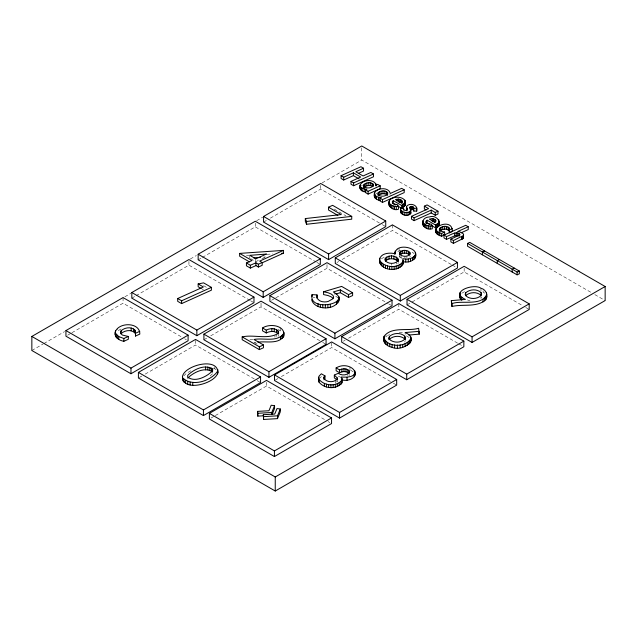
<?xml version="1.0" encoding="UTF-8"?>
<svg xmlns="http://www.w3.org/2000/svg" width="637" height="637" viewBox="0 0 637 637"><rect width="100%" height="100%" fill="white"/><g stroke="black" fill="none" stroke-linecap="round" stroke-linejoin="round"><path stroke-width="0.48" stroke-dasharray="3.19 2.39" d="M337.284 380.775L336.989 382.096L336.989 380.217M397.894 263.822L398.308 262.492M409.822 257.292L410.188 256.201M404.726 342.077L405.299 340.54M278.082 336.288L278.552 335.022M481.54 296.906L480.943 298.442L480.943 296.571M349.092 375.599L349.498 374.564M183.727 375.918L186.434 373.322L191.371 370.471M212.424 373.8L209.366 376.73M319.177 378.792L321.359 376.61L324.273 378.29M381.348 258.765L385.489 256.568M387.527 335.556L385.895 336.67L385.895 333.86M375.758 193.887L376.801 193.178M461.817 293.219L465.591 291.093M361.458 185.797L362.477 185.112M31.85 350.493L43.045 344.028M43.905 343.534L64.584 331.598M124.876 296.786L130.904 293.307M190.336 258.996L196.371 255.509M256.663 220.705L262.691 217.217M322.123 182.907L361.752 160.03L591.391 292.614M67.641 335.197L71.049 333.231M71.909 332.737L123.06 303.204L181.25 336.798M131.819 298.148L135.227 296.181M136.079 295.687L188.942 265.167L249.696 300.25M198.155 259.848L201.563 257.881M202.415 257.388L255.278 226.868L316.032 261.942M263.575 222.082L266.983 220.115M270.391 218.141L320.698 189.101L381.452 224.176M271.585 300.274L274.993 298.307M275.845 297.813L327.004 268.281L387.758 303.355M336.981 262.492L338.685 261.512M342.093 259.538L392.4 230.498L451.442 264.586M203.912 339.776L207.32 337.801M210.728 335.834L261.035 306.795L321.789 341.87M139.256 377.534L141.812 376.053M145.228 374.086L195.527 345.039L256.281 380.122M275.367 380.05L277.931 378.569M281.339 376.602L331.646 347.555L392.4 382.638M343.399 341.201L345.103 340.222M348.511 338.247L398.818 309.208L457.86 343.295M211.086 418.015L214.502 416.049M215.354 415.555L266.505 386.022L324.695 419.616M407.027 304.908L411.287 302.44M412.147 301.954L464.15 271.927L522.34 305.521M121.054 329.01L117.463 331.073L117.463 328.262M400.784 250.357L397.432 251.671L397.432 248.86M388.22 335.237L389.621 334.592M250.628 258.654L255.795 261.632L258.423 260.445M261.926 258.869L266.306 256.894L263.384 257.117M399.256 332.753L404.097 332.331M246.447 255.74L249.362 255.541M266.879 254.338L272.716 253.932M249.927 339.489L252.825 339.41M253.972 342.284L255.939 342.236M313.078 297.487L315.044 297.606M467.407 299.892L470.106 300.951M399.471 256.066L399.909 257.165L402.887 258.869M341.273 377.558L338.239 376.125L338.239 373.314M213.284 368.027L216.437 369.858M277.78 329.393L281.777 331.622M350.597 370.105L353.607 372.143M594.831 294.597L605.15 300.56M382.311 224.67L385.735 226.645M452.302 265.08L455.726 267.054M525.764 307.496L529.188 309.471M334.274 209.103L345.915 215.824M458.712 343.789L462.995 346.257M316.892 262.436L320.315 264.419M388.618 303.849L392.034 305.824M250.548 300.744L253.972 302.718M322.648 342.364L326.072 344.338M393.252 383.132L396.676 385.106M203.609 285.671L206.722 287.478M201.889 288.911L203.386 289.771M254.76 342.738L257.133 344.107M184.674 338.773L186.386 339.76M257.141 380.615L260.565 382.59M328.119 421.59L329.831 422.578M409.113 337.491L406.502 335.906L406.502 333.095M484.725 293.187L483.125 292.088L483.125 289.278M412.219 252.141L414.098 253.637M338.303 298.044L334.608 295.321L334.608 292.51M389.9 194.412L390.202 195.264M480.967 288.243L480.967 291.053M464.15 268.177L464.15 271.927M406.9 256.146L406.9 258.017M405.132 332.538L405.132 334.409M404.901 256.345L404.901 258.224M401.103 256.265L401.103 258.136M399.909 254.354L399.909 257.165M399.049 248.088L399.049 250.898M398.818 303.586L398.818 309.208M396.501 262.189L396.501 264.06M392.4 224.877L392.4 230.498M391.747 263.407L391.747 265.279M361.752 147.848L361.752 160.03M349.976 366.984L349.976 369.794M347.874 373.76L347.874 375.631M335.532 380.512L335.532 383.323M331.646 342.873L331.646 347.555M327.004 264.53L327.004 268.281M320.698 185.351L320.698 189.101M280.176 327.737L280.176 330.547M276.625 334.664L276.625 336.535M274.953 335.42L274.953 337.292M266.505 382.272L266.505 386.022M261.035 303.045L261.035 306.795M255.795 258.821L255.795 261.632M255.278 223.125L255.278 226.868M249.768 256.281L249.768 258.152M214.868 366.848L214.868 368.727M195.527 340.357L195.527 345.039M188.942 261.425L188.942 265.167M123.06 297.583L123.06 303.204"/><path stroke-width="0.96" d="M324.997 375.902L324.018 377.032L324.018 379.843L324.997 378.712L324.997 375.902L321.359 373.8L319.177 375.981L318.643 378.195L318.986 382.096C324.161 388.801 336.615 389.924 341.934 382.877L342.029 378.585L341.265 377.024C367.016 378.975 350.724 359.212 336.129 367.931L336.129 370.742L339.601 372.741C342.571 371.188 346.576 371.005 349.092 373.513L349.092 370.702C346.576 368.194 342.571 368.377 339.601 369.93L336.129 367.931M318.986 382.096L318.715 379.899M341.934 382.877L342.029 378.585M182.445 376.674C183.997 365.487 217.989 356.624 217.846 372.478C215.975 383.474 182.644 392.846 182.445 376.674L182.915 380.878M379.588 259.522C380.695 252.977 389.828 252.403 395.044 253.749C395.274 244.727 410.244 246.001 414.727 251.328C419.353 258.741 409.065 263.941 402.839 261.496L403.229 263.129C399.821 272.939 378.76 271.012 379.588 259.522L379.931 263.614M379.588 262.333L379.716 258.256M406.51 206.412L407.481 209.7L406.438 210.568L404.36 210.218L403.404 208.259L400.593 207.965L400.745 212.718C402.879 215.744 408.659 216.564 410.849 213.276L410.825 209.629L409.941 207.192L410.411 206.547L412.282 206.412L413.572 207.32L413.859 211.086L416.725 211.086C418.843 205.01 409.647 202.12 406.51 206.412L406.517 209.979L406.908 208.586M400.745 212.718L400.593 210.775M212.615 369.301L212.424 370.989C206.699 376.714 195.01 382.845 187.628 377.032L187.732 375.352C193.314 369.595 205.361 363.56 212.615 369.301L212.615 371.172M217.679 373.959L217.846 369.667M415.483 257.412L415.635 253.502M257.905 342.188C266.091 340.938 278.21 344.561 283.704 336.36C286.172 325.212 269.435 323.11 262.54 327.999L262.54 330.81L266.266 332.96C269.921 330.993 274.913 330.555 278.027 333.748L278.027 330.937C274.913 327.744 269.921 328.182 266.266 330.149L262.54 327.999M283.704 336.36L283.887 332.331M335.954 293.999L340.373 292.709L348.511 297.415L352.619 295.56L352.619 292.749L348.511 294.605L340.373 289.899L333.302 291.961C354.395 303.459 307.886 312.6 312.09 294.613L317.019 294.923L316.987 298.227L319.392 300.553A7.365 4.252 0 0 0 328.222 301.436L333.024 298.689L333.629 297.089L333.024 295.488L331.168 294.007L328.023 292.725L323.58 291.77L323.58 294.581L328.023 295.536L331.168 296.818L333.024 298.299M324.018 377.032L323.843 378.179C326.399 382.526 333.565 382.757 336.989 379.286L337.284 377.964L334.329 375.082L338.239 373.314C341.456 375.615 346.17 375.559 349.092 372.788L349.498 371.753L349.092 370.702M419.265 331.336L405.132 332.538C421.121 339.433 401.843 352.054 392.073 347.308C386.866 346.512 382.025 341.981 384.055 336.36C391.691 326.144 408.206 331.535 418.628 328.27L419.265 334.146L408.898 335.03M383.832 340.54L384.055 339.171M342.029 379.955C347.3 381.459 356.569 378.848 355.016 371.873M405.116 202.574L401.636 205.456L393.3 200.647L392.424 201.396L392.543 203.131L393.531 203.928L397.584 204.732L398.428 206.428L398.428 209.239C391.142 212.073 384.175 201.045 392.663 198.163C397.83 195.67 407.776 197.98 405.116 205.385L401.636 208.267L397.464 205.862M439.219 221.278L438.439 222.95L435.501 225.012L427.164 220.203L426.288 220.943L426.408 222.687L427.395 223.476L431.448 224.288L432.292 225.976L432.292 228.787C422.283 231.557 418.31 217.408 429.505 216.938C436.807 213.992 443.949 224.487 435.501 227.823L431.329 225.418M422.721 224.32L423.334 222.679M486.764 294.238C481.922 306.692 460.989 299.796 451.967 303.674L451.314 300.64L465.448 299.422C448.902 291.857 473.785 283.043 480.967 288.243C486.031 289.397 488.563 295.353 485.808 299.724C476.826 307.798 462.677 303.801 451.967 306.485L451.314 300.64M461.729 297.415L461.729 300.226L459.946 297.941L459.978 295.512M410.937 338.088C406.764 347.635 387.447 347.858 383.832 337.729M115.289 331.917C118.697 321.956 140.1 322.019 139.829 334.099L135.482 336.057L135.394 330.714C132.098 326.319 124.788 327.299 121.126 330.77L120.457 332.283L120.903 333.772L122.447 335.078L128.34 336.471L128.34 339.282L123.841 341.305C119.318 340.5 113.856 337.339 115.289 331.917L115.472 336.002M115.289 334.728L115.56 330.635M374.349 193.449C376.371 187.469 389.056 186.784 390.242 193.505L401.676 188.337L404.208 189.802L404.208 192.613L382.495 202.399L379.971 200.95L379.971 198.139L381.268 197.55C378.649 197.51 374.691 196.594 374.349 193.449C373.083 197.366 376.642 200.472 380.345 200.265M374.349 196.26L374.994 194.635M439.809 228.285L439.665 230.291L440.7 231.159L444.626 232.091L444.626 234.902L441.624 236.247C422.817 229.79 452.827 215.481 452.286 231.446L449.388 232.744L449.332 231.064C447.126 228.134 442.261 228.787 439.809 231.096L439.809 228.285C442.261 225.976 447.126 225.323 449.332 228.253L449.388 229.933L452.286 228.635M435.923 231.86L436.106 231.008M402.879 264.658L402.839 258.686C407.242 259.681 413.174 258.996 415.483 254.601M457.684 232.927L457.684 235.738L454.635 235.873L446.521 239.369L443.997 237.912L443.997 235.101L446.521 236.558C450.287 235.387 456.227 230.323 459.89 234.384L459.229 235.252L450.877 239.074L450.877 241.885L453.409 243.342L463.338 238.381L463.561 234.599L463.091 233.604L460.025 231.94L457.605 231.565L468.243 226.772L468.243 229.583L461.148 232.776M463.338 238.381L463.561 234.599M360.064 185.256C362.278 179.443 374.468 178.599 376.093 185.08L377.685 184.364L380.209 185.821L380.209 188.632L368.098 194.094L365.566 192.629L365.566 189.818L366.888 189.229C364.372 189.046 360.327 188.409 360.064 185.256C358.758 189.189 362.302 192.103 365.98 191.928M360.064 188.066L360.255 187.27M311.636 299.693C314.726 311.318 339.083 310.641 339.051 297.646M402.122 201.228L401.143 202.821L395.473 199.548L398.412 199.086L400.88 199.787L402.122 201.228L402.122 203.099M405.116 205.385L405.275 200.894M398.308 259.681L397.894 261.011C394.645 264.204 388.769 264.164 385.52 260.987L384.947 259.601L385.369 258.24C388.618 254.999 394.486 255.182 397.743 258.327L398.308 261.552M399.813 252.164L399.909 254.354C402.504 256.862 407.21 257.085 409.822 254.482L410.188 253.391L409.758 252.292C407.154 249.8 402.433 249.577 399.813 252.164L399.813 254.975C402.433 252.387 407.154 252.61 409.758 255.103L409.758 252.292M465.695 292.805L465.177 294.262L465.758 295.743C469.819 299.478 476.922 299.35 480.943 295.632L481.54 294.095L481.046 292.574C476.962 288.736 469.764 289.126 465.695 292.805L465.695 295.616C469.764 291.937 476.962 291.539 481.046 295.385L481.046 292.574M405.299 337.729L404.726 339.266C400.689 343.001 393.539 343.136 389.478 339.37L388.92 337.889L389.478 336.408C393.539 332.753 400.729 332.426 404.806 336.209L405.299 339.609M278.027 330.937L278.552 332.211L278.082 333.477C267.691 339.824 253.574 334.25 242.187 336.893L242.187 339.704L259.347 349.609L263.471 347.762L263.471 344.951L253.972 339.473C263.161 337.578 277.183 342.658 283.704 333.549M271.8 414.345L271.8 412.473L274.555 405.673L271.187 405.236L268.949 410.746L257.563 411.375L257.794 416.12L263.392 415.786M272.15 414.432L274.555 408.484L274.555 405.673M378.131 192.772L378.083 194.651C380.639 197.048 385.09 196.586 387.599 194.333L387.599 192.47C385.051 190.057 380.631 190.503 378.131 192.772L378.131 195.583M277.501 418.636L277.501 415.826L280.304 408.994L277.039 408.54L274.706 414.074L263.32 414.695L263.575 419.457L277.501 418.636L280.304 411.805L280.304 408.994M363.6 185.51L364.03 184.571C366.466 182.381 370.814 181.84 373.282 184.22L373.139 186.108C370.702 188.297 366.323 188.767 363.838 186.434L363.6 185.51L363.6 187.382M217.679 371.148C210.831 381.022 192.557 387.121 182.915 378.075M400.745 209.907C402.879 212.933 408.659 213.753 410.849 210.465L410.825 209.629M318.986 379.286C324.161 385.99 336.615 387.121 341.934 380.066M379.931 260.804C384.836 267.882 397.464 268.703 402.879 261.847M187.732 378.163C193.314 372.406 205.361 366.371 212.615 372.112M450.877 239.074L453.409 240.531L463.338 235.571M397.743 258.327L397.743 261.138C394.486 257.993 388.618 257.81 385.369 261.051L385.369 258.24M372.327 183.408L372.327 186.219C369.667 184.945 366.219 185.383 364.03 187.382L364.03 184.571M31.85 336.44L361.752 145.977L605.15 286.507L605.15 300.56L275.248 491.023L31.85 350.493L31.85 336.44L275.248 476.97L605.15 286.507M65.937 330.563L123.06 297.583L188.098 335.134L188.098 340.747L130.975 373.736L65.937 336.185L65.937 330.563L130.975 368.114L188.098 335.134M131.819 292.526L188.942 259.546L253.972 297.097L253.972 302.718L196.849 335.699L131.819 298.148L131.819 292.526L196.849 330.077L253.972 297.097M198.155 254.227L255.278 221.246L320.315 258.797L320.315 264.419L263.192 297.399L198.155 259.848L198.155 254.227L263.192 291.778L320.315 258.797M263.575 216.461L320.698 183.48L385.735 221.023L385.735 226.645L328.604 259.625L263.575 222.082L263.575 216.461L328.604 254.004L385.735 221.023M269.881 295.64L327.004 262.659L392.034 300.202L392.034 305.824L334.911 338.804L269.881 301.261L269.881 295.64L334.911 333.183L392.034 300.202M335.277 257.858L392.4 224.877L457.438 262.42L457.438 268.042L400.307 301.022L335.277 263.479L335.277 257.858L400.307 295.401L457.438 262.42M203.912 334.154L261.035 301.174L326.072 338.717L326.072 344.338L268.941 377.319L203.912 339.776L203.912 334.154L268.941 371.697L326.072 338.717M138.404 372.398L195.527 339.417L260.565 376.969L260.565 382.59L203.434 415.571L138.404 378.02L138.404 372.398L203.434 409.949L260.565 376.969M274.515 374.914L331.646 341.934L396.676 379.485L396.676 385.106L339.553 418.087L274.515 380.536L274.515 374.914L339.553 412.465L396.676 379.485M341.687 336.567L398.818 303.586L463.847 341.129L463.847 346.751L406.725 379.732L341.687 342.188L341.687 336.567L406.725 374.11L463.847 341.129M209.382 413.381L266.505 380.4L331.543 417.944L331.543 423.565L274.42 456.546L209.382 419.003L209.382 413.381L274.42 450.932L331.543 417.944M407.027 299.286L464.15 266.306L529.188 303.849L529.188 309.471L472.065 342.451L407.027 304.908L407.027 299.286L472.065 336.83L529.188 303.849M467.542 243.422L469.78 242.394L519.346 271.02L519.346 273.83L517.093 274.842L467.542 246.232L467.542 243.422L517.093 272.031L519.346 271.02M246.431 263.001L250.365 265.271L255.915 262.802L258.383 264.228L262.181 262.516L262.181 265.326L258.383 267.038L255.915 265.613L250.365 268.081L246.431 265.812L246.431 263.001L251.981 260.525L239.631 253.399L239.631 256.209L249.513 261.911M359.069 178.909L353.392 175.629L343.701 180.008L341.082 178.495L341.082 175.685L360.932 166.735L363.544 168.24L363.544 171.05L358.36 173.391M341.082 175.685L343.701 177.197L353.392 172.818L360.693 177.038L350.995 181.41L350.995 184.22L353.615 185.733L373.473 176.783L373.473 173.973L370.845 172.46L363.074 175.963L355.772 171.751L363.544 168.24M350.995 181.41L353.615 182.923L373.473 173.973M328.501 207.184L332.61 205.329L351.735 216.373L351.735 219.184L306.572 224.264L305.322 221.373L305.322 218.563L341.265 214.55L328.501 207.184L328.501 209.995L337.857 215.394M365.566 189.818L368.098 191.283L380.209 185.821M379.971 198.139L382.495 199.588L404.208 189.802M262.34 262.707L283.425 253.2L283.425 250.389L259.705 261.082L262.181 262.516M198.163 283.943L203.609 282.868L211.404 287.367L211.404 290.177L181.625 303.602L177.691 301.333L177.691 298.522L203.386 286.961L198.163 283.943L198.163 286.754L201.149 288.481M177.691 298.522L181.625 300.791L211.404 287.367M424.361 206.165L427.093 204.931L437.985 211.213L437.985 214.024L435.246 215.266L431.209 212.933L414.09 220.641L411.47 219.128L411.47 216.317L428.582 208.61L424.361 206.165L424.361 208.976L426.049 209.955M411.47 216.317L414.09 217.83L431.209 210.122L435.246 212.455L437.985 211.213M443.997 235.101L465.711 225.307L468.243 226.772M115.472 333.191L118.753 336.591L123.841 338.494L128.34 336.471M135.482 336.057L135.482 333.247L139.829 331.288M435.923 229.049L437.205 231.462L439.745 232.871L441.624 233.437L444.626 232.091M484.661 250.986L482.408 251.997L482.408 254.808M499.535 259.577L497.274 260.589L497.274 263.399M514.401 268.161L512.148 269.172L512.148 271.983M242.187 336.893L259.347 346.799L263.471 344.951M387.599 192.47L387.599 195.28C385.393 193.115 381.786 193.361 379.214 194.723L379.214 191.912M413.859 211.086L412.895 209.485L410.411 209.358L410.411 206.547M323.58 291.77L341.631 286.403L352.619 292.749M305.322 218.563L306.572 221.453L351.735 216.373M253.653 257.858L260.461 257.34M239.631 253.399L283.425 250.389M281.474 253.327L283.425 253.2M432.276 218.634L429.338 219.104L435.007 222.377L435.987 220.776L434.745 219.343L432.276 218.634L432.276 221.445M257.794 416.12L257.794 413.309L271.8 412.473M263.32 414.695L263.575 416.646L277.501 415.826M388.857 201.953C389.82 205.862 394.964 206.786 398.428 206.428M422.721 221.509C423.685 225.418 428.828 226.334 432.292 225.976M413.859 208.275L416.725 208.275M135.394 333.525C132.098 329.13 124.788 330.109 121.126 333.581L121.126 330.77M443.105 234.695L444.626 234.902M400.88 199.787L400.88 202.598L398.412 201.897L398.412 199.086M395.8 204.899L393.3 203.458L393.3 200.647M429.664 224.455L427.164 223.014L427.164 220.203M336.392 379.373L334.329 377.884L334.329 375.082M217.432 371.108L217.846 372.478M416.264 209.485L416.725 211.086M415.635 256.313L415.38 252.395M418.788 331.853L419.265 334.146M355.016 374.683L354.801 370.822M486.541 295.672L486.764 297.049M410.769 339.704L410.937 340.899M257.563 411.375L257.794 413.309M339.051 300.457L338.916 296.412M405.355 204.533L404.885 200.106M135.394 330.714L135.482 333.247M410.825 212.44L410.849 213.276M517.093 272.031L517.093 274.842M486.541 292.861L486.509 298.435M485.808 296.914L485.808 299.724M484.646 298.116L484.646 300.927M483.037 299.223L483.037 302.034M472.065 336.83L472.065 342.451M462.366 236.415L462.366 239.225M461.61 236.813L461.61 239.623M460.607 296.301L460.607 299.111M459.978 292.702L459.946 297.941M459.731 293.92L459.731 296.731M459.635 233.922L459.635 235.794M458.982 233.437L458.982 236.247M456.235 232.808L456.235 235.618M454.635 233.062L454.635 235.873M453.409 240.531L453.409 243.342M451.967 303.674L451.967 306.485M449.332 228.253L449.388 232.744M448.886 227.624L448.886 230.435M448.106 227.051L448.106 229.861M446.521 226.446L446.521 229.256M446.521 236.558L446.521 239.369M444.666 226.302L444.666 229.113M442.755 226.605L442.755 229.416M441.624 233.437L441.624 236.247M441.003 227.345L441.003 230.156M439.745 232.871L439.745 235.682M439.371 229.296L439.371 231.167M438.989 222.122L438.989 224.933M438.75 219.654L438.75 221.533M438.439 222.95L438.439 225.753M438.232 232.171L438.232 234.981M437.587 223.746L437.587 226.557M437.205 231.462L437.205 234.273M436.592 227.385L436.592 229.256M436.472 230.705L436.472 233.516M436.425 224.519L436.425 227.329M436.042 229.901L436.042 232.712M435.644 220.044L435.644 221.915M435.501 225.012L435.501 227.823M435.246 212.455L435.246 215.266M434.745 219.343L434.745 222.154L433.566 221.652L433.566 218.841M431.209 210.122L431.209 212.933M430.166 226.047L430.166 228.858M428.414 225.88L428.414 228.691M426.822 225.426L426.822 228.237M426.288 220.943L426.288 222.823M426.034 221.803L426.034 223.683M425.237 224.67L425.237 227.481M424.146 223.929L424.146 226.74M423.358 223.157L423.358 225.968M422.872 220.673L422.88 225.156M414.926 255.652L414.926 258.463M414.09 217.83L414.09 220.641M413.97 256.639L413.97 259.45M413.572 207.32L413.572 210.13M412.895 206.675L412.895 209.485M412.609 257.563L412.609 260.374M412.282 206.412L412.282 209.223M411.606 206.308L411.606 209.119M410.953 206.348L410.953 209.159M410.769 336.893L410.682 342.093M410.483 211.134L410.483 213.944M410.515 258.526L410.515 261.337M409.941 207.192L409.941 209.063M409.989 340.429L409.989 343.239M409.647 211.763L409.647 214.573M408.858 341.536L408.858 344.346M408.524 251.304L408.524 254.107M408.277 259.028L408.277 261.839M407.998 212.408L407.998 215.218M407.274 342.602L407.274 345.413M406.876 208.14L406.876 210.951M406.74 250.58L406.74 253.391M406.725 374.11L406.725 379.732M406.119 212.575L406.119 215.386M405.753 259.076L405.753 261.887M405.092 343.654L405.092 346.464M404.806 336.209L404.806 339.019C400.729 335.237 393.539 335.564 389.478 339.218L389.478 336.408M404.694 250.317L404.694 253.128M404.575 203.394L404.575 206.205M404.184 212.248L404.184 215.059M403.723 204.19L403.723 207.001M403.404 208.259L403.404 210.13M403.229 260.318L403.229 263.129M402.688 250.524L402.688 253.335M402.711 344.418L402.711 347.229M402.56 204.963L402.56 207.773M402.377 211.468L402.377 214.279M401.804 263.264L401.804 266.075M401.78 200.488L401.78 203.299M401.636 205.456L401.636 208.267M401.374 210.736L401.374 213.546M400.952 251.209L400.952 254.02M400.593 207.965L400.482 211.795M400.307 295.401L400.307 301.022M400.14 344.88L400.14 347.691M399.988 264.578L399.988 267.389M399.702 199.293L399.702 202.104M398.173 265.454L398.173 268.265M397.369 345.047L397.369 347.858M397.002 199.174L397.002 201.045M396.302 206.499L396.302 209.31M396.23 257.109L396.23 259.92M396.222 266.067L396.222 268.878M395.147 251.058L395.147 253.868M394.821 252.34L394.821 254.211M394.55 206.324L394.55 209.135M394.622 344.92L394.622 347.73M394.12 266.417L394.12 269.22M393.969 256.178L393.969 258.988M392.957 205.87L392.957 208.681M392.424 201.396L392.424 203.267M392.073 344.498L392.073 347.308M391.882 266.497L391.882 269.308M391.468 255.875L391.468 258.686M391.373 205.114L391.373 207.925M390.274 204.373L390.274 207.184M389.74 343.773L389.74 346.584M389.621 266.33L389.621 269.14M389.47 200.313L389.47 202.192M389.494 203.601L389.494 206.412M389.016 202.797L389.016 205.608M389 256.154L389 258.964M388.92 337.889L388.92 339.768M387.615 342.746L387.615 345.557M387.479 265.908L387.479 268.718M386.802 257.037L386.802 259.848M386.563 191.633L386.563 194.444M385.982 341.631L385.982 344.442M385.465 265.231L385.465 268.042M384.931 191.004L384.931 193.815M384.804 340.421L384.804 343.232M384.055 336.36L384.087 341.934M383.57 264.299L383.57 267.11M382.996 190.853L382.996 193.664M382.495 199.588L382.495 202.399M381.921 263.192L381.921 266.003M381.006 191.156L381.006 193.966M380.711 262.03L380.711 264.841M378.505 197.263L378.505 200.074M376.563 196.459L376.563 199.27M376.029 184.133L376.029 186.012M375.711 183.352L375.711 185.232M375.575 195.782L375.575 198.585M374.875 195.049L374.875 197.86M374.532 192.621L374.468 197.088M373.282 184.22L373.282 186.1M370.742 182.819L370.742 185.63M368.831 182.676L368.831 185.486M368.098 191.283L368.098 194.094M366.864 182.978L366.864 185.789M365.12 183.703L365.12 186.514M364.165 188.894L364.165 191.705M362.103 188.106L362.103 190.917M361.171 187.469L361.171 190.28M360.518 186.776L360.518 189.587M360.152 186.036L360.152 188.847M354.849 372.924L354.849 375.734M354.276 373.927L354.276 376.738M353.615 182.923L353.615 185.733M353.392 172.818L353.392 175.629M348.511 294.605L348.511 297.415M347.842 369.715L347.842 372.526M347.022 377.47L347.022 380.281M345.979 368.95L345.979 371.761M343.988 368.735L343.988 371.546M343.701 177.197L343.701 180.008M341.862 369.062L341.862 371.873M340.978 381.475L340.978 384.286M340.373 289.899L340.373 292.709M339.601 369.93L339.601 372.741M339.553 412.465L339.553 418.087M339.171 382.813L339.171 385.624M338.717 298.888L338.717 301.699M337.905 300.107L337.905 302.917M337.284 377.964L337.284 379.843M337.284 383.721L337.284 386.532M336.631 301.293L336.631 304.104M335.285 384.358L335.285 387.169M334.911 333.183L334.911 338.804M333.159 384.724L333.159 387.535M330.906 384.804L330.906 387.615M330.324 304.335L330.324 307.145M328.604 254.004L328.604 259.625M328.644 384.613L328.644 387.423M327.888 304.82L327.888 307.631M326.47 384.159L326.47 386.97M325.332 304.996L325.332 307.806M324.384 383.434L324.384 386.245M322.784 304.86L322.784 307.671M320.371 304.414L320.371 307.225M318.715 377.088L318.643 380.998M318.078 303.666L318.078 306.477M317.019 294.923L317.019 297.734M312.09 294.613L312.09 296.484M306.572 221.453L306.572 224.264M283.083 334.704L283.083 337.514M282.008 335.803L282.008 338.605M280.487 336.838L280.487 339.648M278.552 332.211L278.552 334.083M276.522 329.727L276.522 332.538M275.248 476.97L275.248 491.023M274.42 450.932L274.42 456.546M274.244 328.78L274.244 331.59M271.84 328.533L271.84 331.344M268.941 371.697L268.941 377.319M266.266 330.149L266.266 332.96M263.575 416.646L263.575 419.457M263.192 291.778L263.192 297.399M259.347 346.799L259.347 349.609M258.383 264.228L258.383 267.038M255.915 262.802L255.915 265.613M250.365 265.271L250.365 268.081M212.161 368.584L212.161 371.395M211.325 367.955L211.325 370.766M209.772 367.318L209.772 370.129M207.869 367.008L207.869 369.818M205.616 367.023L205.616 369.834M203.434 409.949L203.434 415.571M196.849 330.077L196.849 335.699M192.772 382.447L192.772 385.258M190.137 382.16L190.137 384.971M187.756 381.523L187.756 384.334M185.622 380.536L185.622 383.347M183.966 379.357L183.966 382.168M181.625 300.791L181.625 303.602M134.733 329.783L134.733 332.594M133.563 328.923L133.563 331.734M131.19 328.015L131.19 330.826M130.975 368.114L130.975 373.736M123.841 338.494L123.841 341.305M118.753 336.591L118.753 339.402M117.208 335.532L117.208 338.343M116.109 334.401L116.109 337.212M266.306 254.083L255.795 258.821L249.768 255.341L266.306 254.083"/></g></svg>
